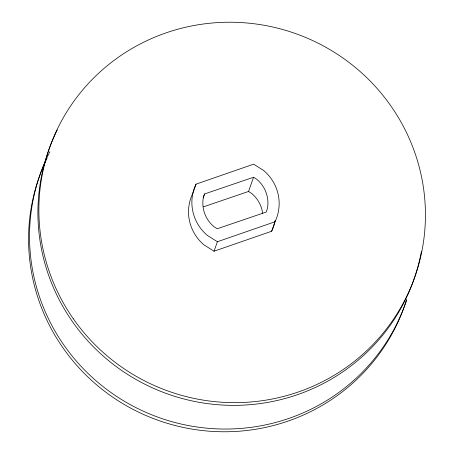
<?xml version="1.0" encoding="UTF-8"?>
<svg xmlns="http://www.w3.org/2000/svg" width="454" height="454" viewBox="0 0 454 454"><rect width="100%" height="100%" fill="white"/><g stroke="black" fill="none" stroke-linecap="round" stroke-linejoin="round"><path stroke-width="0.68" d="M204.527 193.966L203.335 197.632A31.247 30.605 19.5 0 0 213.879 226.637L217.182 228.771L266.231 212.052L267.429 208.38A31.247 30.605 19.5 0 0 256.885 179.381L253.576 177.247L204.527 193.966L203.159 197.842M196.032 184.154L192.678 193.625A43.743 42.852 19.5 0 0 203.965 244.865L214.044 251.21L271.64 231.251L274.993 221.773A43.743 42.852 19.5 0 0 263.7 170.534L253.627 164.189L196.032 184.154A43.743 42.852 19.5 0 0 207.325 235.393L217.398 241.738L274.993 221.773M214.044 251.21L217.398 241.738M203.471 206.825L248.542 191.463L253.576 177.247M248.542 191.463L251.851 193.591A31.247 30.605 19.5 0 1 262.639 213.278M406.597 299.799A193.722 189.766 19.5 0 1 152.079 418.043A193.722 189.766 19.5 0 1 47 158.253M421.403 251.374A193.722 189.766 19.5 0 1 172.327 395.565A193.722 189.766 19.5 0 1 56.347 131.853M56.654 131.223A193.722 189.766 19.5 0 1 57.278 129.958M406.688 299.793A193.722 189.766 19.5 0 1 149.695 413.969A193.722 189.766 19.5 0 1 49.838 151.749M275.107 220.616A43.743 42.852 19.5 0 1 271.64 231.251M73.383 318.873A193.722 189.766 19.5 0 0 407 295.747A193.722 189.766 19.5 0 0 216.087 22.7A193.722 189.766 19.5 0 0 73.383 318.873"/></g></svg>
